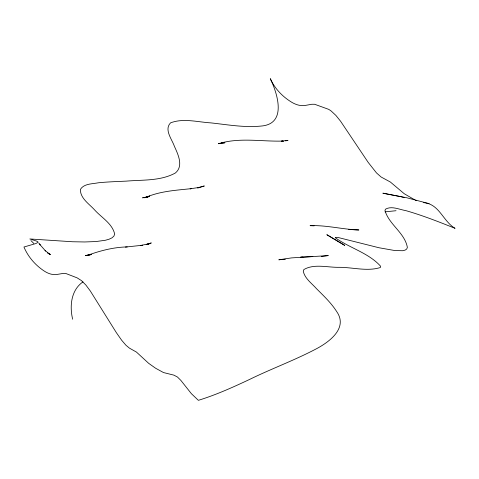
<?xml version="1.0" encoding="UTF-8"?>
<svg xmlns="http://www.w3.org/2000/svg" width="479" height="479" viewBox="0 0 479 479"><rect width="100%" height="100%" fill="white"/><g stroke="black" fill="none" stroke-linecap="round" stroke-linejoin="round"><path stroke-width="0.72" d="M82.987 281.892C71.024 290.029 69.479 306.219 72.658 319.224M147.322 244.446L151.274 242.925L146.975 244.452M146.885 244.488L149.274 243.637M197.659 188.073L204.305 185.978L198.102 187.624L199.066 187.439L190.139 188.816L191.235 188.654C176.068 190.277 160.495 191.127 146.275 197.18L149.688 196.079L144.131 197.767L148.227 196.773L142.556 197.827L148.203 196.821M146.203 244.529L150.496 243.404L140.323 245.565L142.568 245.236L125.348 247.08M285.586 140.91L288.017 140.341L281.478 141.101L282.897 141.077C261.426 141.7 239.368 137.228 218.394 143.718L224.567 142.82M281.694 141.544L283.64 141.227M321.241 256.493L328.277 255.594L291.525 257.9L278.826 259.798L285.376 259.205M90.387 254.87L85.424 255.541L91.645 254.349L87.274 255.409C100.153 250.745 113.469 247.2 127.252 246.919M385.026 211.85L396.031 210.718M312.859 256.606L300.608 257.157L302.932 257.049M224.597 142.736L221.37 142.874L224.938 142.736M348.694 229.489L358.873 229.962C342.539 229.441 326.462 225.028 310.087 225.669L314.14 225.843M425.49 202.946C439.477 204.976 443.572 221.747 455.05 228.315C438.848 221.843 422.586 215.412 405.791 210.616C399.342 209.551 391.582 205.599 385.427 209.221L384.978 210.491C388.912 224.549 404.827 232.794 407.372 247.433L406.701 249.008L405.144 250.116L402.558 250.727L394.816 250.547L378.943 247.739L338.791 237.668L335.432 237.356L335.504 237.877C349.868 248.188 368.662 252.918 380.607 266.246L380.374 267.516C367.279 271.665 352.784 267.288 339.24 267.318C327.828 267.611 314.11 263.462 303.83 269.575L303.291 271.365C304.937 278.658 311.739 283.293 316.451 288.639C323.63 295.83 331.163 302.866 336.647 311.506C348.61 328.468 328.307 342.742 314.984 349.52C293.651 360.645 270.988 368.926 249.397 379.524C232.77 387.331 215.963 394.918 198.372 400.324L191.39 393.69L180.912 380.452L177.44 377.009L173.889 375.141L163.489 372.548L155.639 368.255L148.67 363.333L136.437 352.071L129.486 348.167L125.995 345.293L121.624 340.198L116.361 332.66L90.286 290.945L85.873 285.047L81.49 280.622L77.119 277.856L65.809 273.485L63.114 273.425L56.3 274.575L51.858 274.311A64.707 26.872 71.2 0 1 46.673 272.461A61.366 25.489 71.2 0 1 44.02 270.904C35.201 265.055 28.087 256.792 23.95 247.014L35.943 243.512L38.039 242.344L37.865 241.757L36.494 241.069L29.812 238.961L72.515 241.751L84.705 241.967L96.016 241.548L105.44 240.248L109.134 239.195L111.99 237.841L113.876 236.147L114.679 234.087C112.355 223.603 101.638 217.676 94.812 210.143C89.411 204.054 80.203 198.444 80.37 189.433C83.963 183.511 92.279 184.02 98.297 182.792C107.577 181.858 116.9 181.547 126.211 181.134C142.604 179.715 160.459 181.17 175.332 173.027C183.804 166.129 178.038 154.37 174.434 146.4C172.021 139.335 163.866 129.623 170.56 122.852C183.373 117.966 197.576 122.073 210.808 122.881C227.369 124.654 244.045 127.707 260.744 126.091C287.274 124.283 277.634 93.854 270.294 78.676C274.748 88.519 282.37 96.572 291.555 102.147A61.366 26.998 69.7 0 0 294.363 103.644A64.707 28.465 69.7 0 0 299.854 105.386L304.56 105.56L311.781 104.266L314.637 104.266L328.474 109.278A34.931 15.37 69.7 0 1 331.246 111.08L335.887 115.409L340.563 121.211L368.177 162.381L376.53 172.961L381.146 177.026L390.361 182.02L404.246 193.732L414.443 199.665M423.652 202.665L424.568 202.809M400.725 196.671L382.877 193.187L406.707 197.749L429.118 203.653M401.408 196.845L404.132 197.54M415.371 200.12L416.287 200.539M47.259 252.882L50.097 254.367L45.062 250.523L45.583 251.014L39.769 244.41M33.811 243.458L30.931 240.572M39.488 244.039L40.158 244.931L38.793 243.057M344.623 245.332L326.947 234.764L344.623 245.332M50.145 254.445L48.876 253.648L50.145 254.445"/></g></svg>
